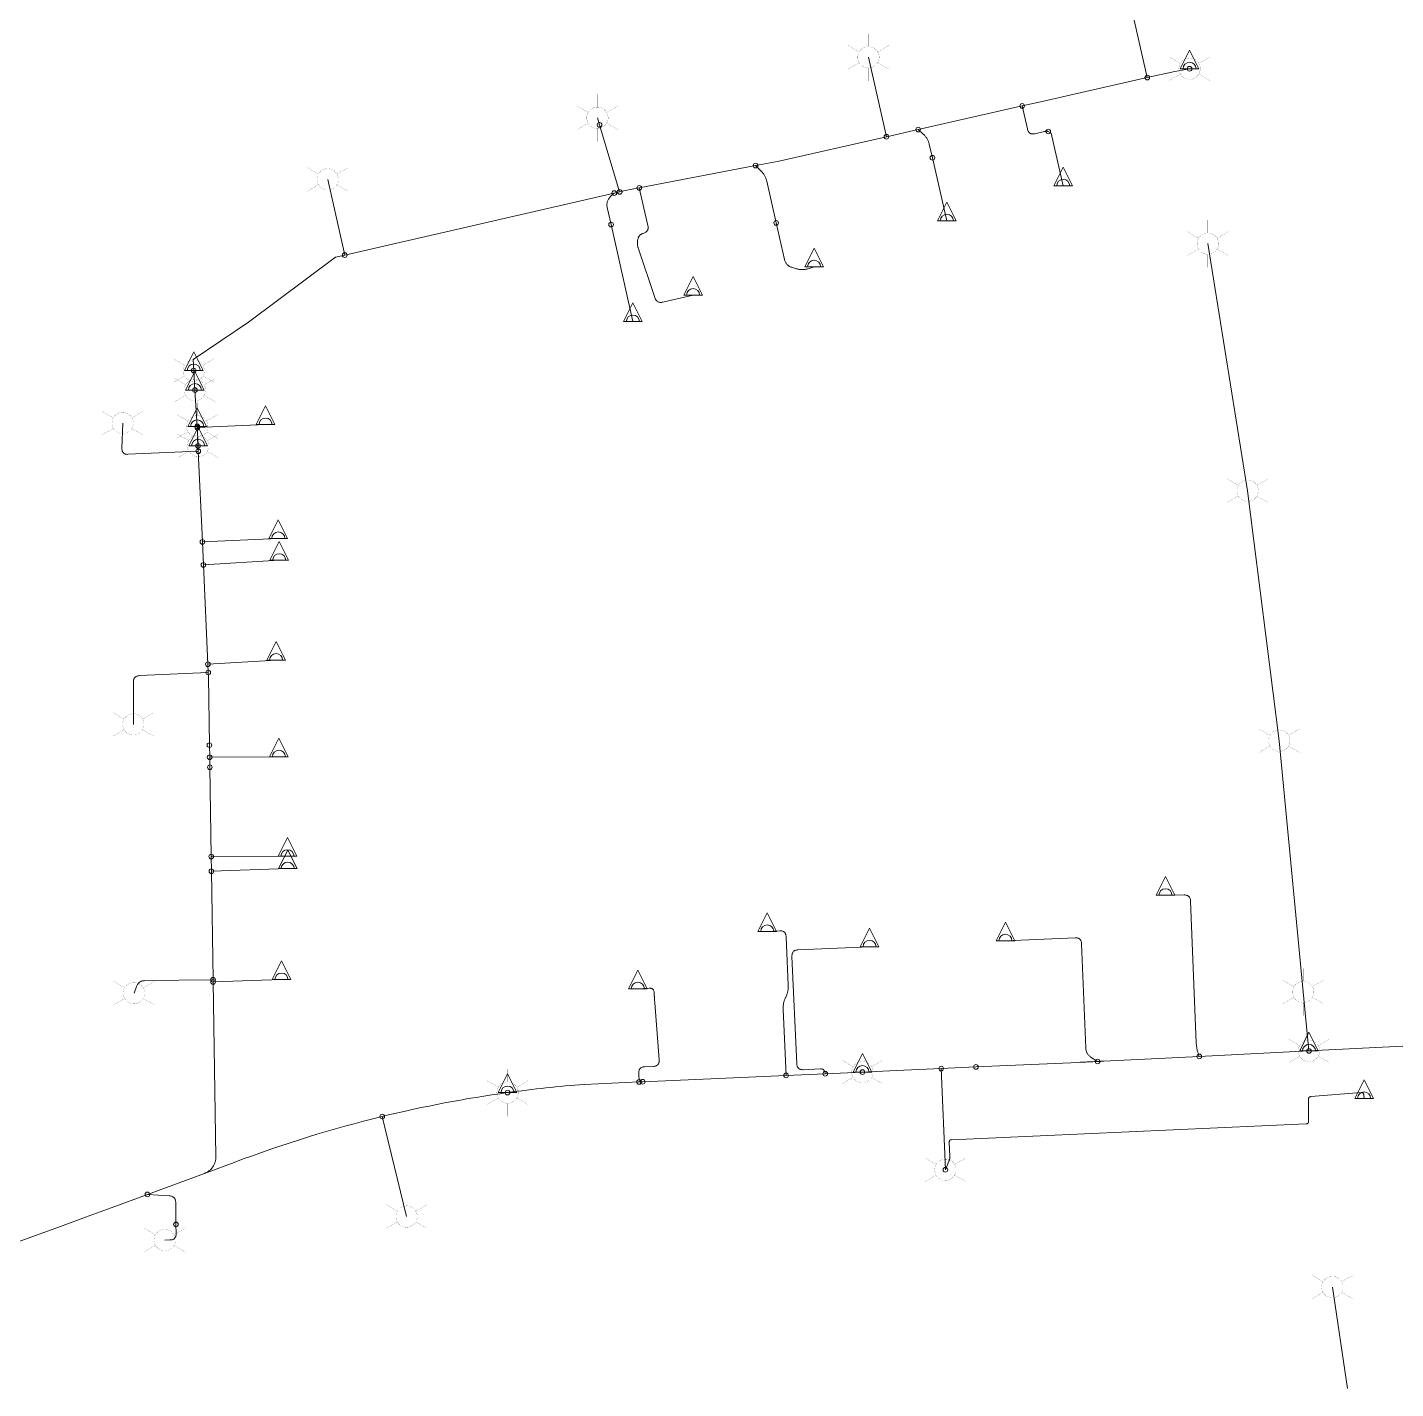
# Model space of a CAD drawing. Header units: metres. Extents: x 170451 to 171053, y 369610 to 370017.
# Drawn here: x 170718.5 to 170828.6, y 369642.9 to 369752.4 of the extents above; entities that cross this region are included whole.
import ezdxf

# ---------------------------------------------------------------- set-up
doc = ezdxf.new("R2010")
doc.units = ezdxf.units.M
for name, color, linetype, lineweight in [('B-OI-KL-ET_LS_AANSLUITPUNT-S', 7, 'Continuous', 18), ('B-OI-KL-ET_LS_DISTRIBUTIE_400 V_4x150Al-G', 14, 'Continuous', 18), ('B-OI-KL-ET_LS_DISTRIBUTIE_400 V_OVERIG-G', 14, 'Continuous', 18), ('B-OI-KL-ET_LS_MOF-S', 14, 'Continuous', 18), ('B-OI-KL-ET_OV_AANSLUITPUNT-S', 7, 'Continuous', 18), ('B-OI-KL-ET_OV_DISTRIBUTIE_400 V_3x2.5Cu-G', 14, 'Continuous', 18), ('B-OI-KL-ET_OV_DISTRIBUTIE_400 V_4x6Cu-G', 14, 'Continuous', 18)]:
    doc.layers.add(name, color=color, linetype=linetype, lineweight=lineweight)

# ---------------------------------------------------------------- blocks, each defined once
blk = doc.blocks.new('B-SKL-ET_MOF_AANSLUIT AFTAK-SO')
blk.add_circle((0, 0), 0.188)
blk = doc.blocks.new('B-SKL-ET_MOF_VERBINDING-SO')
blk.add_circle((0, 0), 0.188)
blk = doc.blocks.new('B-SKL-ET_MOF_AFTAK-SO')
blk.add_circle((0, 0), 0.188)
blk = doc.blocks.new('B-SKL-ET_AANSLUITPUNT_OV-SO')
at = {"const_width": 0.01, "flags": 128}
for points in [[(0, 1.9), (0, 0.86)], [(-1.64, 0.95), (-0.75, 0.43)], [(1.64, 0.95), (0.75, 0.43)], [(-1.64, -0.95), (-0.75, -0.43)], [(0, -1.9), (0, -0.86)], [(1.64, -0.95), (0.75, -0.43)]]:
    blk.add_lwpolyline(points, dxfattribs=at)
at = {"const_width": 0.01}
blk.add_lwpolyline([(0, 0.86, 1), (0, -0.86, 1)], format="xyb", close=True, dxfattribs=at)
blk = doc.blocks.new('B-SKL-ET_AANSLUITPUNT-SO')
at = {"color": 0, "linetype": 'Continuous'}
blk.add_lwpolyline([(0.75, 0), (0, 1.5), (-0.75, 0)], close=True, dxfattribs=at)
blk.add_arc((0, 0), 0.526, 0, 180, dxfattribs=at)

msp = doc.modelspace()

# ---------------------------------------------------------------- linework, layer by layer
at = {"layer": 'B-OI-KL-ET_LS_DISTRIBUTIE_400 V_4x150Al-G', "color": 16, "true_color": 0x800000}
for points in [[(170731.911, 369724.809, 0), (170731.855, 369725.708, 0), (170736.327, 369728.707, 0), (170743.329, 369733.93, 0), (170744.068, 369734.097, 0), (170747.208, 369734.805, 0), (170765.749, 369739.083, 0), (170766.188, 369739.184, 0), (170766.626, 369739.285, 0), (170767.769, 369739.504, 0), (170777.124, 369741.3, 0), (170778.892, 369741.639, 0), (170787.656, 369743.623, 0), (170790.21, 369744.201, 0), (170798.577, 369746.094, 0), (170799.942, 369746.403, 0), (170808.65, 369748.374, 0), (170810.869, 369748.876, 0), (170812.049, 369749.089, 0)], [(170732.191, 369720.317, 0), (170732.009, 369723.237, 0), (170731.911, 369724.809, 0)], [(170732.262, 369718.745, 0), (170732.257, 369718.862, 0), (170732.197, 369720.217, 0), (170732.195, 369720.253, 0), (170732.191, 369720.317, 0)], [(170717.1905, 369654.5116, 0), (170719.174, 369655.2183, 0), (170721.1968, 369655.9543, 0), (170723.2112, 369656.6872, 0), (170725.259, 369657.447, 0), (170728.182, 369658.525, 0), (170732.768, 369660.217, 0), (170732.8659, 369660.2531, 0), (170732.9575, 369660.3033, 0), (170733.0523, 369660.3552, 0), (170733.1382, 369660.4211, 0), (170733.2262, 369660.4886, 0), (170733.3025, 369660.569, 0), (170733.3799, 369660.6504, 0), (170733.4433, 369660.7431, 0), (170733.5068, 369660.8357, 0), (170733.5548, 369660.9373, 0), (170733.6022, 369661.0375, 0), (170733.6334, 369661.144, 0), (170733.6638, 369661.2478, 0), (170733.678, 369661.3551, 0), (170733.6917, 369661.4586, 0), (170733.69, 369661.563, 0), (170733.473, 369675.625, 0), (170733.47, 369675.794, 0), (170733.336, 369684.526, 0), (170733.318, 369685.704, 0), (170733.208, 369692.889, 0), (170733.195, 369693.703, 0), (170733.18, 369694.671, 0), (170733.095, 369700.183, 0), (170733.08, 369700.516, 0), (170733.05, 369701.182, 0), (170732.691, 369709.175, 0), (170732.608, 369711.026, 0), (170732.281, 369718.319, 0), (170732.262, 369718.745, 0)], [(170757.166, 369666.72, 0), (170757.5518, 369666.7734, 0), (170757.9379, 369666.8237, 0), (170758.3241, 369666.874, 0), (170758.7105, 369666.9213, 0), (170759.0969, 369666.9686, 0), (170759.4835, 369667.0128, 0), (170759.8702, 369667.057, 0), (170760.257, 369667.0982, 0), (170760.6438, 369667.1394, 0), (170761.0309, 369667.1776, 0), (170761.4179, 369667.2157, 0), (170761.805, 369667.2508, 0), (170762.1922, 369667.2859, 0), (170762.5794, 369667.318, 0), (170762.9667, 369667.35, 0), (170763.354, 369667.379, 0), (170767.753, 369667.575, 0), (170768.042, 369667.588, 0), (170779.578, 369668.101, 0), (170782.728, 369668.241, 0), (170785.724, 369668.374, 0), (170788.46, 369668.496, 0), (170792.059, 369668.656, 0), (170794.857, 369668.781, 0), (170803.14, 369669.15, 0), (170803.2341, 369669.1544, 0), (170803.3283, 369669.1588, 0), (170803.4224, 369669.1632, 0), (170803.5166, 369669.1676, 0), (170803.6107, 369669.1721, 0), (170803.7049, 369669.1765, 0), (170803.7991, 369669.181, 0), (170803.8933, 369669.1855, 0), (170803.9874, 369669.19, 0), (170804.0816, 369669.1945, 0), (170804.1758, 369669.1991, 0), (170804.2701, 369669.2036, 0), (170804.3643, 369669.2082, 0), (170804.4585, 369669.2128, 0), (170804.5528, 369669.2174, 0), (170804.647, 369669.222, 0), (170804.6776, 369669.2235, 0), (170804.7083, 369669.225, 0), (170804.7389, 369669.2265, 0), (170804.7696, 369669.228, 0), (170804.8002, 369669.2295, 0), (170804.8309, 369669.231, 0), (170804.8616, 369669.2325, 0), (170804.8923, 369669.234, 0), (170804.9229, 369669.2355, 0), (170804.9536, 369669.237, 0), (170804.9843, 369669.2385, 0), (170805.0151, 369669.24, 0), (170805.0458, 369669.2415, 0), (170805.0765, 369669.243, 0), (170805.1073, 369669.2445, 0), (170805.138, 369669.246, 0), (170812.83, 369669.629, 0), (170821.659, 369670.069, 0), (170842.156, 369671.089, 0)], [(170717.1905, 369654.5116, 0), (170719.174, 369655.2183, 0), (170721.1968, 369655.9543, 0), (170723.2112, 369656.6872, 0), (170725.259, 369657.447, 0), (170728.182, 369658.525, 0), (170732.768, 369660.217, 0), (170735.169, 369661.103, 0), (170735.9001, 369661.3794, 0), (170736.6349, 369661.6445, 0), (170737.37, 369661.9097, 0), (170738.1085, 369662.1636, 0), (170738.8472, 369662.4175, 0), (170739.5892, 369662.66, 0), (170740.3313, 369662.9025, 0), (170741.0765, 369663.1336, 0), (170741.8218, 369663.3646, 0), (170742.5699, 369663.5841, 0), (170743.318, 369663.8036, 0), (170744.0688, 369664.0114, 0), (170744.8195, 369664.2193, 0), (170745.5727, 369664.4155, 0), (170746.3257, 369664.6116, 0), (170747.081, 369664.796, 0), (170747.706, 369664.9486, 0), (170748.3325, 369665.0931, 0), (170748.9592, 369665.2377, 0), (170749.5873, 369665.3742, 0), (170750.2155, 369665.5107, 0), (170750.845, 369665.6391, 0), (170751.4745, 369665.7676, 0), (170752.1053, 369665.8879, 0), (170752.736, 369666.0082, 0), (170753.3678, 369666.1204, 0), (170753.9996, 369666.2326, 0), (170754.6323, 369666.3367, 0), (170755.265, 369666.4407, 0), (170755.8985, 369666.5365, 0), (170756.5319, 369666.6324, 0), (170757.166, 369666.72, 0)]]:
    msp.add_polyline3d(points, dxfattribs=at)
at = {"layer": 'B-OI-KL-ET_LS_DISTRIBUTIE_400 V_OVERIG-G', "color": 16, "true_color": 0x800000}
for p, q in [((170808.65, 369748.374), (170807.19, 369754.823)), ((170787.656, 369743.623), (170786.209, 369750.014)), ((170764.571, 369744.574), (170764.401, 369745.142)), ((170766.188, 369739.184), (170764.571, 369744.574)), ((170791.351, 369741.927), (170792.521, 369736.861)), ((170744.068, 369734.097), (170742.694, 369740.188)), ((170765.498, 369736.556), (170767.256, 369728.751)), ((170732.197, 369720.217), (170737.692, 369720.46)), ((170732.608, 369711.026), (170738.719, 369711.297)), ((170732.691, 369709.175), (170738.795, 369709.545)), ((170733.05, 369701.182), (170738.54, 369701.515)), ((170733.195, 369693.703), (170738.766, 369693.733)), ((170733.318, 369685.704), (170739.458, 369685.736)), ((170733.336, 369684.526), (170739.473, 369684.735)), ((170733.473, 369675.625), (170738.972, 369675.813)), ((170792.059, 369668.656), (170792.402, 369660.509)), ((170747.081, 369664.796), (170749.046, 369656.747)), ((170824.759, 369642.903), (170823.542, 369651.079))]:
    msp.add_line(p, q, dxfattribs=at)
for points in [[(170798.577, 369746.094, 0), (170798.997, 369744.243, 0), (170799.0109, 369744.182, 0), (170799.0306, 369744.1303, 0), (170799.0504, 369744.0787, 0), (170799.076, 369744.0364, 0), (170799.1016, 369743.9941, 0), (170799.1331, 369743.9611, 0), (170799.1646, 369743.9281, 0), (170799.202, 369743.9045, 0), (170799.2394, 369743.8809, 0), (170799.2826, 369743.8666, 0), (170799.3259, 369743.8523, 0), (170799.375, 369743.8474, 0), (170799.4241, 369743.8424, 0), (170799.4791, 369743.8468, 0), (170799.5341, 369743.8513, 0), (170799.595, 369743.865, 0), (170800.376, 369744.041, 0), (170800.3984, 369744.046, 0), (170800.42, 369744.0498, 0), (170800.4415, 369744.0535, 0), (170800.4623, 369744.056, 0), (170800.4831, 369744.0585, 0), (170800.5031, 369744.0598, 0), (170800.5231, 369744.061, 0), (170800.5423, 369744.061, 0), (170800.5614, 369744.061, 0), (170800.5798, 369744.0598, 0), (170800.5982, 369744.0585, 0), (170800.6158, 369744.056, 0), (170800.6334, 369744.0535, 0), (170800.6502, 369744.0498, 0), (170800.667, 369744.046, 0), (170800.683, 369744.041, 0)], [(170790.21, 369744.201, 0), (170790.618, 369743.832, 0), (170790.6644, 369743.79, 0), (170790.7067, 369743.7456, 0), (170790.749, 369743.7013, 0), (170790.7873, 369743.6546, 0), (170790.8256, 369743.6078, 0), (170790.8598, 369743.5588, 0), (170790.8941, 369743.5097, 0), (170790.9243, 369743.4583, 0), (170790.9544, 369743.4068, 0), (170790.9806, 369743.353, 0), (170791.0067, 369743.2992, 0), (170791.0288, 369743.2431, 0), (170791.0509, 369743.1869, 0), (170791.069, 369743.1284, 0), (170791.087, 369743.0699, 0), (170791.101, 369743.009, 0), (170791.351, 369741.927, 0)], [(170800.683, 369744.041, 0), (170800.917, 369743.915, 0), (170800.943, 369743.769, 0), (170800.9453, 369743.7629, 0), (170800.9474, 369743.7566, 0), (170800.9496, 369743.7504, 0), (170800.9517, 369743.744, 0), (170800.9538, 369743.7376, 0), (170800.9558, 369743.7311, 0), (170800.9578, 369743.7246, 0), (170800.9598, 369743.718, 0), (170800.9617, 369743.7114, 0), (170800.9635, 369743.7046, 0), (170800.9654, 369743.6979, 0), (170800.9672, 369743.691, 0), (170800.969, 369743.6841, 0), (170800.9707, 369743.6771, 0), (170800.9724, 369743.6701, 0), (170800.974, 369743.663, 0), (170801.881, 369739.665, 0)], [(170777.124, 369741.3, 0), (170777.555, 369740.878, 0), (170777.5998, 369740.8344, 0), (170777.6406, 369740.7886, 0), (170777.6815, 369740.7428, 0), (170777.7185, 369740.6948, 0), (170777.7555, 369740.6468, 0), (170777.7886, 369740.5967, 0), (170777.8218, 369740.5466, 0), (170777.851, 369740.4943, 0), (170777.8803, 369740.4419, 0), (170777.9056, 369740.3875, 0), (170777.931, 369740.333, 0), (170777.9525, 369740.2763, 0), (170777.974, 369740.2197, 0), (170777.9916, 369740.1608, 0), (170778.0093, 369740.102, 0), (170778.023, 369740.041, 0), (170778.781, 369736.691, 0)], [(170765.749, 369739.083, 0), (170765.435, 369738.773, 0), (170765.3904, 369738.7291, 0), (170765.353, 369738.6831, 0), (170765.3157, 369738.6371, 0), (170765.2857, 369738.589, 0), (170765.2557, 369738.5409, 0), (170765.2329, 369738.4906, 0), (170765.2102, 369738.4404, 0), (170765.1948, 369738.388, 0), (170765.1793, 369738.3356, 0), (170765.1712, 369738.2811, 0), (170765.163, 369738.2266, 0), (170765.1622, 369738.17, 0), (170765.1613, 369738.1134, 0), (170765.1678, 369738.0546, 0), (170765.1743, 369737.9959, 0), (170765.188, 369737.935, 0), (170765.498, 369736.556, 0)], [(170767.769, 369739.504, 0), (170768.463, 369736.466, 0), (170768.4755, 369736.4109, 0), (170768.4798, 369736.3603, 0), (170768.4841, 369736.3096, 0), (170768.4802, 369736.2635, 0), (170768.4763, 369736.2174, 0), (170768.4642, 369736.1758, 0), (170768.4521, 369736.1341, 0), (170768.4318, 369736.097, 0), (170768.4114, 369736.0599, 0), (170768.3829, 369736.0273, 0), (170768.3544, 369735.9946, 0), (170768.3177, 369735.9665, 0), (170768.281, 369735.9384, 0), (170768.236, 369735.9148, 0), (170768.1911, 369735.8911, 0), (170768.138, 369735.872, 0), (170768.067, 369735.846, 0), (170768.0224, 369735.83, 0), (170767.9823, 369735.8102, 0), (170767.9422, 369735.7903, 0), (170767.9066, 369735.7666, 0), (170767.871, 369735.7429, 0), (170767.8399, 369735.7154, 0), (170767.8088, 369735.6879, 0), (170767.7823, 369735.6565, 0), (170767.7557, 369735.6251, 0), (170767.7336, 369735.5899, 0), (170767.7116, 369735.5547, 0), (170767.6941, 369735.5156, 0), (170767.6765, 369735.4766, 0), (170767.6635, 369735.4337, 0), (170767.6505, 369735.3908, 0), (170767.642, 369735.344, 0), (170767.6334, 369735.2971, 0), (170767.6277, 369735.2505, 0), (170767.6221, 369735.2038, 0), (170767.6194, 369735.1574, 0), (170767.6167, 369735.1109, 0), (170767.617, 369735.0647, 0), (170767.6173, 369735.0185, 0), (170767.6205, 369734.9725, 0), (170767.6238, 369734.9265, 0), (170767.63, 369734.8807, 0), (170767.6362, 369734.8349, 0), (170767.6454, 369734.7894, 0), (170767.6546, 369734.7438, 0), (170767.6667, 369734.6985, 0), (170767.6789, 369734.6531, 0), (170767.694, 369734.608, 0), (170769.012, 369730.678, 0), (170769.0319, 369730.6188, 0), (170769.0569, 369730.5686, 0), (170769.0819, 369730.5185, 0), (170769.1121, 369730.4776, 0), (170769.1422, 369730.4366, 0), (170769.1775, 369730.4048, 0), (170769.2128, 369730.3729, 0), (170769.2533, 369730.3503, 0), (170769.2937, 369730.3276, 0), (170769.3393, 369730.314, 0), (170769.3848, 369730.3005, 0), (170769.4356, 369730.2961, 0), (170769.4863, 369730.2917, 0), (170769.5421, 369730.2964, 0), (170769.598, 369730.3011, 0), (170769.659, 369730.315, 0), (170772.098, 369730.871, 0)], [(170778.781, 369736.691, 0), (170779.445, 369733.754, 0), (170779.4589, 369733.693, 0), (170779.4785, 369733.6373, 0), (170779.4981, 369733.5816, 0), (170779.5234, 369733.5312, 0), (170779.5487, 369733.4808, 0), (170779.5797, 369733.4357, 0), (170779.6108, 369733.3906, 0), (170779.6475, 369733.3508, 0), (170779.6843, 369733.3109, 0), (170779.7267, 369733.2764, 0), (170779.7692, 369733.2419, 0), (170779.8174, 369733.2127, 0), (170779.8656, 369733.1835, 0), (170779.9195, 369733.1595, 0), (170779.9734, 369733.1356, 0), (170780.033, 369733.117, 0), (170780.403, 369733.001, 0), (170780.4626, 369732.9823, 0), (170780.5223, 369732.9682, 0), (170780.5819, 369732.9541, 0), (170780.6415, 369732.9448, 0), (170780.7011, 369732.9354, 0), (170780.7608, 369732.9307, 0), (170780.8204, 369732.926, 0), (170780.88, 369732.926, 0), (170780.9396, 369732.926, 0), (170780.9993, 369732.9307, 0), (170781.0589, 369732.9354, 0), (170781.1185, 369732.9448, 0), (170781.1781, 369732.9541, 0), (170781.2378, 369732.9682, 0), (170781.2974, 369732.9823, 0), (170781.357, 369733.001, 0), (170781.834, 369733.151, 0)], [(170732.281, 369718.319, 0), (170726.622, 369718.069, 0), (170726.5596, 369718.0663, 0), (170726.5053, 369718.0717, 0), (170726.4509, 369718.0771, 0), (170726.4046, 369718.0906, 0), (170726.3582, 369718.1042, 0), (170726.3199, 369718.1259, 0), (170726.2816, 369718.1476, 0), (170726.2513, 369718.1775, 0), (170726.2209, 369718.2074, 0), (170726.1986, 369718.2454, 0), (170726.1763, 369718.2834, 0), (170726.1621, 369718.3296, 0), (170726.1478, 369718.3758, 0), (170726.1415, 369718.4302, 0), (170726.1353, 369718.4845, 0), (170726.137, 369718.547, 0), (170726.194, 369720.58, 0)], [(170733.08, 369700.516, 0), (170727.556, 369700.264, 0), (170727.4935, 369700.2611, 0), (170727.4388, 369700.2508, 0), (170727.3841, 369700.2405, 0), (170727.3373, 369700.2227, 0), (170727.2904, 369700.2049, 0), (170727.2513, 369700.1797, 0), (170727.2123, 369700.1544, 0), (170727.181, 369700.1218, 0), (170727.1498, 369700.0891, 0), (170727.1263, 369700.0489, 0), (170727.1029, 369700.0088, 0), (170727.0873, 369699.9612, 0), (170727.0716, 369699.9136, 0), (170727.0638, 369699.8585, 0), (170727.056, 369699.8035, 0), (170727.056, 369699.741, 0), (170727.056, 369696.343, 0)], [(170812.83, 369669.629, 0), (170812.779, 369669.766, 0), (170812.7573, 369669.8246, 0), (170812.7379, 369669.8837, 0), (170812.7186, 369669.9428, 0), (170812.7016, 369670.0024, 0), (170812.6847, 369670.062, 0), (170812.6702, 369670.1221, 0), (170812.6556, 369670.1822, 0), (170812.6435, 369670.2428, 0), (170812.6314, 369670.3033, 0), (170812.6217, 369670.3644, 0), (170812.6119, 369670.4254, 0), (170812.6046, 369670.4869, 0), (170812.5973, 369670.5485, 0), (170812.5924, 369670.6105, 0), (170812.5875, 369670.6725, 0), (170812.585, 369670.735, 0), (170812.129, 369682.126, 0), (170812.1265, 369682.1884, 0), (170812.1165, 369682.2428, 0), (170812.1065, 369682.2973, 0), (170812.089, 369682.3438, 0), (170812.0715, 369682.3903, 0), (170812.0465, 369682.429, 0), (170812.0215, 369682.4676, 0), (170811.989, 369682.4983, 0), (170811.9565, 369682.5289, 0), (170811.9165, 369682.5517, 0), (170811.8765, 369682.5745, 0), (170811.829, 369682.5893, 0), (170811.7815, 369682.6042, 0), (170811.7265, 369682.6111, 0), (170811.6715, 369682.618, 0), (170811.609, 369682.617, 0), (170810.109, 369682.593, 0)], [(170779.578, 369668.101, 0), (170779.343, 369673.429, 0), (170779.3403, 369673.4915, 0), (170779.3413, 369673.5532, 0), (170779.3424, 369673.6148, 0), (170779.3473, 369673.6757, 0), (170779.3522, 369673.7365, 0), (170779.361, 369673.7965, 0), (170779.3697, 369673.8566, 0), (170779.3823, 369673.9158, 0), (170779.3948, 369673.9749, 0), (170779.4112, 369674.0333, 0), (170779.4276, 369674.0917, 0), (170779.4478, 369674.1492, 0), (170779.468, 369674.2067, 0), (170779.4921, 369674.2634, 0), (170779.5161, 369674.3201, 0), (170779.544, 369674.376, 0), (170779.557, 369674.402, 0), (170779.585, 369674.4579, 0), (170779.6091, 369674.5146, 0), (170779.6333, 369674.5713, 0), (170779.6536, 369674.6288, 0), (170779.6738, 369674.6863, 0), (170779.6903, 369674.7447, 0), (170779.7067, 369674.8031, 0), (170779.7193, 369674.8623, 0), (170779.7318, 369674.9214, 0), (170779.7405, 369674.9815, 0), (170779.7492, 369675.0415, 0), (170779.7541, 369675.1023, 0), (170779.7589, 369675.1632, 0), (170779.7599, 369675.2248, 0), (170779.7609, 369675.2865, 0), (170779.758, 369675.349, 0), (170779.586, 369679.256, 0), (170779.5833, 369679.3184, 0), (170779.573, 369679.3726, 0), (170779.5628, 369679.4268, 0), (170779.5451, 369679.4729, 0), (170779.5274, 369679.519, 0), (170779.5023, 369679.557, 0), (170779.4771, 369679.5949, 0), (170779.4445, 369679.6248, 0), (170779.4119, 369679.6546, 0), (170779.3718, 369679.6762, 0), (170779.3317, 369679.6979, 0), (170779.2841, 369679.7114, 0), (170779.2366, 369679.725, 0), (170779.1815, 369679.7304, 0), (170779.1265, 369679.7358, 0), (170779.064, 369679.733, 0), (170778.065, 369679.689, 0)], [(170782.728, 369668.241, 0), (170782.7259, 369668.291, 0), (170782.7178, 369668.3345, 0), (170782.7097, 369668.3779, 0), (170782.6956, 369668.4149, 0), (170782.6816, 369668.4518, 0), (170782.6615, 369668.4822, 0), (170782.6415, 369668.5126, 0), (170782.6155, 369668.5365, 0), (170782.5895, 369668.5604, 0), (170782.5575, 369668.5777, 0), (170782.5256, 369668.5951, 0), (170782.4876, 369668.6059, 0), (170782.4497, 369668.6167, 0), (170782.4058, 369668.621, 0), (170782.3619, 369668.6253, 0), (170782.312, 369668.623, 0), (170780.958, 369668.564, 0), (170780.8955, 369668.5613, 0), (170780.8405, 369668.5666, 0), (170780.7854, 369668.572, 0), (170780.7379, 369668.5856, 0), (170780.6903, 369668.5991, 0), (170780.6502, 369668.6208, 0), (170780.6101, 369668.6424, 0), (170780.5775, 369668.6723, 0), (170780.5449, 369668.7021, 0), (170780.5197, 369668.74, 0), (170780.4946, 369668.778, 0), (170780.4769, 369668.8241, 0), (170780.4592, 369668.8702, 0), (170780.449, 369668.9244, 0), (170780.4388, 369668.9786, 0), (170780.436, 369669.041, 0), (170780.056, 369677.677, 0), (170780.0533, 369677.7395, 0), (170780.0587, 369677.7945, 0), (170780.0641, 369677.8495, 0), (170780.0776, 369677.8971, 0), (170780.0912, 369677.9446, 0), (170780.1129, 369677.9846, 0), (170780.1346, 369678.0247, 0), (170780.1645, 369678.0573, 0), (170780.1944, 369678.0898, 0), (170780.2324, 369678.1149, 0), (170780.2704, 369678.14, 0), (170780.3166, 369678.1576, 0), (170780.3628, 369678.1752, 0), (170780.4172, 369678.1853, 0), (170780.4715, 369678.1954, 0), (170780.534, 369678.198, 0), (170786.298, 369678.443, 0)], [(170804.647, 369669.222, 0), (170804.133, 369669.555, 0), (170804.0806, 369669.589, 0), (170804.0345, 369669.6266, 0), (170803.9883, 369669.6641, 0), (170803.9484, 369669.7053, 0), (170803.9085, 369669.7464, 0), (170803.8749, 369669.7911, 0), (170803.8412, 369669.8358, 0), (170803.8138, 369669.884, 0), (170803.7863, 369669.9323, 0), (170803.7651, 369669.9841, 0), (170803.7439, 369670.0359, 0), (170803.7289, 369670.0913, 0), (170803.714, 369670.1466, 0), (170803.7052, 369670.2056, 0), (170803.6965, 369670.2645, 0), (170803.694, 369670.327, 0), (170803.359, 369678.692, 0), (170803.3565, 369678.7545, 0), (170803.3465, 369678.8089, 0), (170803.3365, 369678.8632, 0), (170803.319, 369678.9094, 0), (170803.3015, 369678.9557, 0), (170803.2765, 369678.9937, 0), (170803.2515, 369679.0318, 0), (170803.219, 369679.0618, 0), (170803.1865, 369679.0917, 0), (170803.1465, 369679.1135, 0), (170803.1065, 369679.1353, 0), (170803.059, 369679.1489, 0), (170803.0115, 369679.1626, 0), (170802.9565, 369679.1681, 0), (170802.9015, 369679.1736, 0), (170802.839, 369679.171, 0), (170797.231, 369678.934, 0)], [(170733.47, 369675.794, 0), (170727.976, 369675.725, 0), (170727.9135, 369675.7241, 0), (170727.8561, 369675.716, 0), (170727.7987, 369675.7079, 0), (170727.7464, 369675.6926, 0), (170727.6941, 369675.6773, 0), (170727.6468, 369675.6548, 0), (170727.5996, 369675.6323, 0), (170727.5575, 369675.6025, 0), (170727.5154, 369675.5728, 0), (170727.4783, 369675.5358, 0), (170727.4413, 369675.4988, 0), (170727.4094, 369675.4546, 0), (170727.3774, 369675.4104, 0), (170727.3506, 369675.359, 0), (170727.3238, 369675.3076, 0), (170727.302, 369675.249, 0), (170727.107, 369674.721, 0)], [(170767.753, 369667.575, 0), (170767.725, 369668.272, 0), (170767.7225, 369668.3345, 0), (170767.7281, 369668.3896, 0), (170767.7337, 369668.4446, 0), (170767.7474, 369668.4923, 0), (170767.7612, 369668.5399, 0), (170767.783, 369668.5801, 0), (170767.8048, 369668.6203, 0), (170767.8348, 369668.653, 0), (170767.8647, 369668.6858, 0), (170767.9027, 369668.7111, 0), (170767.9408, 369668.7364, 0), (170767.9869, 369668.7543, 0), (170768.0331, 369668.7721, 0), (170768.0874, 369668.7826, 0), (170768.1416, 369668.793, 0), (170768.204, 369668.796, 0), (170768.904, 369668.829, 0), (170768.9664, 369668.8319, 0), (170769.0204, 369668.8422, 0), (170769.0743, 369668.8525, 0), (170769.1199, 369668.8703, 0), (170769.1655, 369668.888, 0), (170769.2027, 369668.9132, 0), (170769.2399, 369668.9384, 0), (170769.2688, 369668.971, 0), (170769.2976, 369669.0036, 0), (170769.318, 369669.0437, 0), (170769.3384, 369669.0838, 0), (170769.3504, 369669.1313, 0), (170769.3625, 369669.1788, 0), (170769.3661, 369669.2337, 0), (170769.3698, 369669.2886, 0), (170769.365, 369669.351, 0), (170769.013, 369673.942, 0), (170769.0091, 369673.9916, 0), (170769.0055, 369674.0413, 0), (170769.0018, 369674.091, 0), (170768.9984, 369674.1407, 0), (170768.995, 369674.1904, 0), (170768.9919, 369674.2402, 0), (170768.9887, 369674.2899, 0), (170768.9858, 369674.3398, 0), (170768.9828, 369674.3896, 0), (170768.9801, 369674.4394, 0), (170768.9774, 369674.4893, 0), (170768.9749, 369674.5392, 0), (170768.9725, 369674.5891, 0), (170768.9702, 369674.639, 0), (170768.968, 369674.689, 0), (170768.966, 369674.739, 0), (170768.964, 369674.7889, 0), (170768.956, 369674.8322, 0), (170768.948, 369674.8756, 0), (170768.9341, 369674.9124, 0), (170768.9201, 369674.9492, 0), (170768.9001, 369674.9795, 0), (170768.8802, 369675.0098, 0), (170768.8543, 369675.0335, 0), (170768.8283, 369675.0573, 0), (170768.7964, 369675.0745, 0), (170768.7645, 369675.0917, 0), (170768.7266, 369675.1024, 0), (170768.6887, 369675.1131, 0), (170768.6448, 369675.1172, 0), (170768.6009, 369675.1214, 0), (170768.551, 369675.119, 0), (170767.652, 369675.077, 0)], [(170792.402, 369660.509, 0), (170792.689, 369661.208, 0), (170792.6985, 369661.2311, 0), (170792.7067, 369661.2545, 0), (170792.7149, 369661.2778, 0), (170792.7218, 369661.3014, 0), (170792.7286, 369661.325, 0), (170792.7342, 369661.3489, 0), (170792.7398, 369661.3727, 0), (170792.744, 369661.3968, 0), (170792.7483, 369661.4208, 0), (170792.7512, 369661.4451, 0), (170792.7541, 369661.4694, 0), (170792.7558, 369661.4939, 0), (170792.7574, 369661.5185, 0), (170792.7577, 369661.5432, 0), (170792.758, 369661.568, 0), (170792.757, 369661.593, 0), (170792.709, 369662.723, 0), (170792.708, 369662.748, 0), (170792.7103, 369662.77, 0), (170792.7125, 369662.792, 0), (170792.718, 369662.8111, 0), (170792.7235, 369662.8301, 0), (170792.7323, 369662.8461, 0), (170792.741, 369662.8622, 0), (170792.753, 369662.8753, 0), (170792.765, 369662.8883, 0), (170792.7803, 369662.8984, 0), (170792.7955, 369662.9085, 0), (170792.814, 369662.9156, 0), (170792.8325, 369662.9227, 0), (170792.8543, 369662.9268, 0), (170792.876, 369662.9309, 0), (170792.901, 369662.932, 0), (170821.42, 369664.198, 0), (170821.445, 369664.1991, 0), (170821.4669, 369664.2032, 0), (170821.4888, 369664.2073, 0), (170821.5075, 369664.2144, 0), (170821.5263, 369664.2215, 0), (170821.5419, 369664.2316, 0), (170821.5575, 369664.2417, 0), (170821.57, 369664.2548, 0), (170821.5825, 369664.2678, 0), (170821.5919, 369664.2839, 0), (170821.6013, 369664.2999, 0), (170821.6075, 369664.3189, 0), (170821.6138, 369664.338, 0), (170821.6169, 369664.36, 0), (170821.62, 369664.382, 0), (170821.62, 369664.407, 0), (170821.62, 369666.18, 0), (170821.62, 369666.205, 0), (170821.6231, 369666.2271, 0), (170821.6262, 369666.2493, 0), (170821.6324, 369666.2685, 0), (170821.6387, 369666.2878, 0), (170821.648, 369666.3041, 0), (170821.6573, 369666.3205, 0), (170821.6698, 369666.334, 0), (170821.6822, 369666.3475, 0), (170821.6977, 369666.3581, 0), (170821.7133, 369666.3688, 0), (170821.7319, 369666.3765, 0), (170821.7506, 369666.3843, 0), (170821.7724, 369666.3891, 0), (170821.7941, 369666.394, 0), (170821.819, 369666.396, 0), (170825.855, 369666.718, 0), (170825.8799, 369666.7199, 0), (170825.9019, 369666.7184, 0), (170825.9239, 369666.7169, 0), (170825.9431, 369666.7121, 0), (170825.9622, 369666.7073, 0), (170825.9785, 369666.6992, 0), (170825.9948, 369666.691, 0), (170826.0083, 369666.6795, 0), (170826.0217, 369666.668, 0), (170826.0323, 369666.6532, 0), (170826.0428, 369666.6383, 0), (170826.0506, 369666.6201, 0), (170826.0583, 369666.6019, 0), (170826.0631, 369666.5804, 0), (170826.068, 369666.5589, 0), (170826.07, 369666.534, 0), (170826.092, 369666.252, 0)], [(170728.182, 369658.525, 0), (170729.962, 369658.408, 0), (170730.0244, 369658.4039, 0), (170730.079, 369658.3925, 0), (170730.1337, 369658.381, 0), (170730.1806, 369658.3623, 0), (170730.2276, 369658.3436, 0), (170730.2668, 369658.3176, 0), (170730.306, 369658.2916, 0), (170730.3375, 369658.2583, 0), (170730.369, 369658.2249, 0), (170730.3928, 369658.1843, 0), (170730.4166, 369658.1437, 0), (170730.4326, 369658.0958, 0), (170730.4487, 369658.0479, 0), (170730.457, 369657.9927, 0), (170730.4654, 369657.9375, 0), (170730.466, 369657.875, 0), (170730.485, 369656.115, 0)], [(170730.485, 369656.115, 0), (170730.493, 369655.368, 0), (170730.4938, 369655.3055, 0), (170730.4866, 369655.2507, 0), (170730.4794, 369655.1959, 0), (170730.4644, 369655.1489, 0), (170730.4493, 369655.1018, 0), (170730.4263, 369655.0625, 0), (170730.4034, 369655.0231, 0), (170730.3725, 369654.9915, 0), (170730.3416, 369654.9599, 0), (170730.3028, 369654.936, 0), (170730.2641, 369654.9121, 0), (170730.2174, 369654.8959, 0), (170730.1707, 369654.8797, 0), (170730.1161, 369654.8712, 0), (170730.0615, 369654.8628, 0), (170729.999, 369654.862, 0), (170729.578, 369654.858, 0)]]:
    msp.add_polyline3d(points, dxfattribs=at)
at = {"layer": 'B-OI-KL-ET_OV_DISTRIBUTIE_400 V_3x2.5Cu-G', "color": 16, "true_color": 0x800000}
for p, q in [((170816.72, 369715.144), (170813.521, 369735.02)), ((170819.266, 369695.031), (170816.72, 369715.144)), ((170821.188, 369674.813), (170819.266, 369695.031)), ((170821.659, 369670.069), (170821.188, 369674.813))]:
    msp.add_line(p, q, dxfattribs=at)
at = {"layer": 'B-OI-KL-ET_OV_DISTRIBUTIE_400 V_4x6Cu-G', "color": 16, "true_color": 0x800000}
for points in [[(170732.009, 369723.237, 0), (170731.911, 369724.809, 0), (170731.855, 369725.708, 0), (170736.327, 369728.707, 0), (170743.329, 369733.93, 0), (170744.068, 369734.097, 0), (170747.208, 369734.805, 0), (170765.749, 369739.083, 0), (170766.188, 369739.184, 0), (170766.626, 369739.285, 0), (170767.769, 369739.504, 0), (170777.124, 369741.3, 0), (170778.892, 369741.639, 0), (170787.656, 369743.623, 0), (170790.21, 369744.201, 0), (170798.577, 369746.094, 0), (170799.942, 369746.403, 0), (170808.65, 369748.374, 0), (170810.869, 369748.876, 0), (170812.049, 369749.089, 0)], [(170732.262, 369718.745, 0), (170732.257, 369718.862, 0), (170732.197, 369720.217, 0), (170732.195, 369720.253, 0), (170732.191, 369720.317, 0), (170732.009, 369723.237, 0)], [(170717.1905, 369654.5116, 0), (170719.174, 369655.2183, 0), (170721.1968, 369655.9543, 0), (170723.2112, 369656.6872, 0), (170725.259, 369657.447, 0), (170728.182, 369658.525, 0), (170732.768, 369660.217, 0), (170732.8659, 369660.2531, 0), (170732.9575, 369660.3033, 0), (170733.0523, 369660.3552, 0), (170733.1382, 369660.4211, 0), (170733.2262, 369660.4886, 0), (170733.3025, 369660.569, 0), (170733.3799, 369660.6504, 0), (170733.4433, 369660.7431, 0), (170733.5068, 369660.8357, 0), (170733.5548, 369660.9373, 0), (170733.6022, 369661.0375, 0), (170733.6334, 369661.144, 0), (170733.6638, 369661.2478, 0), (170733.678, 369661.3551, 0), (170733.6917, 369661.4586, 0), (170733.69, 369661.563, 0), (170733.473, 369675.625, 0), (170733.47, 369675.794, 0), (170733.336, 369684.526, 0), (170733.318, 369685.704, 0), (170733.208, 369692.889, 0), (170733.195, 369693.703, 0), (170733.18, 369694.671, 0), (170733.095, 369700.183, 0), (170733.08, 369700.516, 0), (170733.05, 369701.182, 0), (170732.691, 369709.175, 0), (170732.608, 369711.026, 0), (170732.281, 369718.319, 0), (170732.262, 369718.745, 0)], [(170821.659, 369670.069, 0), (170842.156, 369671.089, 0), (170842.2808, 369671.0952, 0), (170842.4057, 369671.1022, 0), (170842.5305, 369671.1091, 0), (170842.6553, 369671.1167, 0), (170842.7801, 369671.1243, 0), (170842.9048, 369671.1325, 0), (170843.0295, 369671.1408, 0), (170843.1543, 369671.1498, 0), (170843.279, 369671.1587, 0), (170843.4036, 369671.1683, 0), (170843.5283, 369671.1779, 0), (170843.6529, 369671.1882, 0), (170843.7775, 369671.1985, 0), (170843.902, 369671.2094, 0), (170844.0265, 369671.2204, 0), (170844.151, 369671.232, 0), (170845.462, 369671.355, 0)], [(170785.724, 369668.374, 0), (170788.46, 369668.496, 0), (170792.059, 369668.656, 0), (170794.857, 369668.781, 0), (170803.14, 369669.15, 0), (170803.2341, 369669.1544, 0), (170803.3283, 369669.1588, 0), (170803.4224, 369669.1632, 0), (170803.5166, 369669.1676, 0), (170803.6107, 369669.1721, 0), (170803.7049, 369669.1765, 0), (170803.7991, 369669.181, 0), (170803.8933, 369669.1855, 0), (170803.9874, 369669.19, 0), (170804.0816, 369669.1945, 0), (170804.1758, 369669.1991, 0), (170804.2701, 369669.2036, 0), (170804.3643, 369669.2082, 0), (170804.4585, 369669.2128, 0), (170804.5528, 369669.2174, 0), (170804.647, 369669.222, 0), (170804.6776, 369669.2235, 0), (170804.7083, 369669.225, 0), (170804.7389, 369669.2265, 0), (170804.7696, 369669.228, 0), (170804.8002, 369669.2295, 0), (170804.8309, 369669.231, 0), (170804.8616, 369669.2325, 0), (170804.8923, 369669.234, 0), (170804.9229, 369669.2355, 0), (170804.9536, 369669.237, 0), (170804.9843, 369669.2385, 0), (170805.0151, 369669.24, 0), (170805.0458, 369669.2415, 0), (170805.0765, 369669.243, 0), (170805.1073, 369669.2445, 0), (170805.138, 369669.246, 0), (170812.83, 369669.629, 0), (170821.659, 369670.069, 0)], [(170757.166, 369666.72, 0), (170757.5518, 369666.7734, 0), (170757.9379, 369666.8237, 0), (170758.3241, 369666.874, 0), (170758.7105, 369666.9213, 0), (170759.0969, 369666.9686, 0), (170759.4835, 369667.0128, 0), (170759.8702, 369667.057, 0), (170760.257, 369667.0982, 0), (170760.6438, 369667.1394, 0), (170761.0309, 369667.1776, 0), (170761.4179, 369667.2157, 0), (170761.805, 369667.2508, 0), (170762.1922, 369667.2859, 0), (170762.5794, 369667.318, 0), (170762.9667, 369667.35, 0), (170763.354, 369667.379, 0), (170767.753, 369667.575, 0), (170768.042, 369667.588, 0), (170779.578, 369668.101, 0), (170782.728, 369668.241, 0), (170785.724, 369668.374, 0)], [(170717.1905, 369654.5116, 0), (170719.174, 369655.2183, 0), (170721.1968, 369655.9543, 0), (170723.2112, 369656.6872, 0), (170725.259, 369657.447, 0), (170728.182, 369658.525, 0), (170732.768, 369660.217, 0), (170735.169, 369661.103, 0), (170735.9001, 369661.3794, 0), (170736.6349, 369661.6445, 0), (170737.37, 369661.9097, 0), (170738.1085, 369662.1636, 0), (170738.8472, 369662.4175, 0), (170739.5892, 369662.66, 0), (170740.3313, 369662.9025, 0), (170741.0765, 369663.1336, 0), (170741.8218, 369663.3646, 0), (170742.5699, 369663.5841, 0), (170743.318, 369663.8036, 0), (170744.0688, 369664.0114, 0), (170744.8195, 369664.2193, 0), (170745.5727, 369664.4155, 0), (170746.3257, 369664.6116, 0), (170747.081, 369664.796, 0), (170747.706, 369664.9486, 0), (170748.3325, 369665.0931, 0), (170748.9592, 369665.2377, 0), (170749.5873, 369665.3742, 0), (170750.2155, 369665.5107, 0), (170750.845, 369665.6391, 0), (170751.4745, 369665.7676, 0), (170752.1053, 369665.8879, 0), (170752.736, 369666.0082, 0), (170753.3678, 369666.1204, 0), (170753.9996, 369666.2326, 0), (170754.6323, 369666.3367, 0), (170755.265, 369666.4407, 0), (170755.8985, 369666.5365, 0), (170756.5319, 369666.6324, 0), (170757.166, 369666.72, 0)]]:
    msp.add_polyline3d(points, dxfattribs=at)

# ---------------------------------------------------------------- block references
at = {"layer": 'B-OI-KL-ET_LS_AANSLUITPUNT-S'}
for p in [(170812.049, 369749.089), (170801.881, 369739.665), (170792.521, 369736.861), (170781.834, 369733.151), (170772.098, 369730.871), (170767.256, 369728.751), (170731.911, 369724.809), (170732.009, 369723.237), (170732.191, 369720.317), (170737.692, 369720.46), (170732.262, 369718.745), (170738.719, 369711.297), (170738.795, 369709.545), (170738.54, 369701.515), (170738.766, 369693.733), (170739.458, 369685.736), (170739.473, 369684.735), (170810.109, 369682.593), (170778.065, 369679.689), (170786.298, 369678.443), (170797.231, 369678.934), (170738.972, 369675.813), (170767.652, 369675.077), (170821.659, 369670.069), (170785.724, 369668.374), (170757.166, 369666.72), (170826.092, 369666.252)]:
    msp.add_blockref('B-SKL-ET_AANSLUITPUNT-SO', p, dxfattribs=at)
at = {"layer": 'B-OI-KL-ET_LS_MOF-S'}
for name, p in [('B-SKL-ET_MOF_VERBINDING-SO', (170812.049, 369749.089)), ('B-SKL-ET_MOF_AANSLUIT AFTAK-SO', (170808.65, 369748.374)), ('B-SKL-ET_MOF_AANSLUIT AFTAK-SO', (170798.577, 369746.094)), ('B-SKL-ET_MOF_AANSLUIT AFTAK-SO', (170764.571, 369744.574)), ('B-SKL-ET_MOF_AANSLUIT AFTAK-SO', (170790.21, 369744.201)), ('B-SKL-ET_MOF_AANSLUIT AFTAK-SO', (170787.656, 369743.623)), ('B-SKL-ET_MOF_AANSLUIT AFTAK-SO', (170800.683, 369744.041)), ('B-SKL-ET_MOF_AANSLUIT AFTAK-SO', (170777.124, 369741.3)), ('B-SKL-ET_MOF_AANSLUIT AFTAK-SO', (170791.351, 369741.927)), ('B-SKL-ET_MOF_AANSLUIT AFTAK-SO', (170765.749, 369739.083)), ('B-SKL-ET_MOF_AANSLUIT AFTAK-SO', (170766.188, 369739.184)), ('B-SKL-ET_MOF_AANSLUIT AFTAK-SO', (170767.769, 369739.504)), ('B-SKL-ET_MOF_VERBINDING-SO', (170765.498, 369736.556)), ('B-SKL-ET_MOF_AANSLUIT AFTAK-SO', (170778.781, 369736.691)), ('B-SKL-ET_MOF_AANSLUIT AFTAK-SO', (170744.068, 369734.097)), ('B-SKL-ET_MOF_VERBINDING-SO', (170731.911, 369724.809)), ('B-SKL-ET_MOF_VERBINDING-SO', (170732.009, 369723.237)), ('B-SKL-ET_MOF_VERBINDING-SO', (170732.009, 369723.237)), ('B-SKL-ET_MOF_VERBINDING-SO', (170732.191, 369720.317)), ('B-SKL-ET_MOF_AANSLUIT AFTAK-SO', (170732.197, 369720.217)), ('B-SKL-ET_MOF_VERBINDING-SO', (170732.262, 369718.745)), ('B-SKL-ET_MOF_VERBINDING-SO', (170732.262, 369718.745)), ('B-SKL-ET_MOF_AANSLUIT AFTAK-SO', (170732.281, 369718.319)), ('B-SKL-ET_MOF_AANSLUIT AFTAK-SO', (170732.608, 369711.026)), ('B-SKL-ET_MOF_AANSLUIT AFTAK-SO', (170732.691, 369709.175)), ('B-SKL-ET_MOF_AANSLUIT AFTAK-SO', (170733.05, 369701.182)), ('B-SKL-ET_MOF_AANSLUIT AFTAK-SO', (170733.08, 369700.516)), ('B-SKL-ET_MOF_AANSLUIT AFTAK-SO', (170733.18, 369694.671)), ('B-SKL-ET_MOF_AANSLUIT AFTAK-SO', (170733.195, 369693.703)), ('B-SKL-ET_MOF_AANSLUIT AFTAK-SO', (170733.208, 369692.889)), ('B-SKL-ET_MOF_AANSLUIT AFTAK-SO', (170733.318, 369685.704)), ('B-SKL-ET_MOF_AANSLUIT AFTAK-SO', (170733.336, 369684.526)), ('B-SKL-ET_MOF_AANSLUIT AFTAK-SO', (170733.47, 369675.794)), ('B-SKL-ET_MOF_AANSLUIT AFTAK-SO', (170733.473, 369675.625)), ('B-SKL-ET_MOF_AANSLUIT AFTAK-SO', (170812.83, 369669.629)), ('B-SKL-ET_MOF_AFTAK-SO', (170821.659, 369670.069)), ('B-SKL-ET_MOF_AANSLUIT AFTAK-SO', (170782.728, 369668.241)), ('B-SKL-ET_MOF_VERBINDING-SO', (170785.724, 369668.374)), ('B-SKL-ET_MOF_AFTAK-SO', (170792.059, 369668.656)), ('B-SKL-ET_MOF_AFTAK-SO', (170794.857, 369668.781)), ('B-SKL-ET_MOF_VERBINDING-SO', (170794.857, 369668.781)), ('B-SKL-ET_MOF_AANSLUIT AFTAK-SO', (170804.647, 369669.222)), ('B-SKL-ET_MOF_AANSLUIT AFTAK-SO', (170767.753, 369667.575)), ('B-SKL-ET_MOF_AFTAK-SO', (170768.042, 369667.588)), ('B-SKL-ET_MOF_VERBINDING-SO', (170768.042, 369667.588)), ('B-SKL-ET_MOF_AANSLUIT AFTAK-SO', (170779.578, 369668.101)), ('B-SKL-ET_MOF_VERBINDING-SO', (170757.166, 369666.72)), ('B-SKL-ET_MOF_VERBINDING-SO', (170757.166, 369666.72)), ('B-SKL-ET_MOF_AANSLUIT AFTAK-SO', (170747.081, 369664.796)), ('B-SKL-ET_MOF_AANSLUIT AFTAK-SO', (170792.402, 369660.509)), ('B-SKL-ET_MOF_AANSLUIT AFTAK-SO', (170728.182, 369658.525)), ('B-SKL-ET_MOF_AANSLUIT AFTAK-SO', (170730.485, 369656.115))]:
    msp.add_blockref(name, p, dxfattribs=at)
at = {"layer": 'B-OI-KL-ET_OV_AANSLUITPUNT-S'}
for p in [(170786.209, 369750.014), (170812.049, 369749.089), (170764.401, 369745.142), (170742.694, 369740.188), (170813.521, 369735.02), (170731.911, 369724.809), (170732.009, 369723.237), (170726.194, 369720.58), (170732.191, 369720.317), (170732.262, 369718.745), (170816.72, 369715.144), (170727.056, 369696.343), (170819.266, 369695.031), (170727.107, 369674.721), (170821.188, 369674.813), (170821.659, 369670.069), (170785.724, 369668.374), (170757.166, 369666.72), (170792.402, 369660.509), (170749.046, 369656.747), (170729.578, 369654.858), (170823.542, 369651.079)]:
    msp.add_blockref('B-SKL-ET_AANSLUITPUNT_OV-SO', p, dxfattribs=at)

doc.saveas('drawing.dxf')
